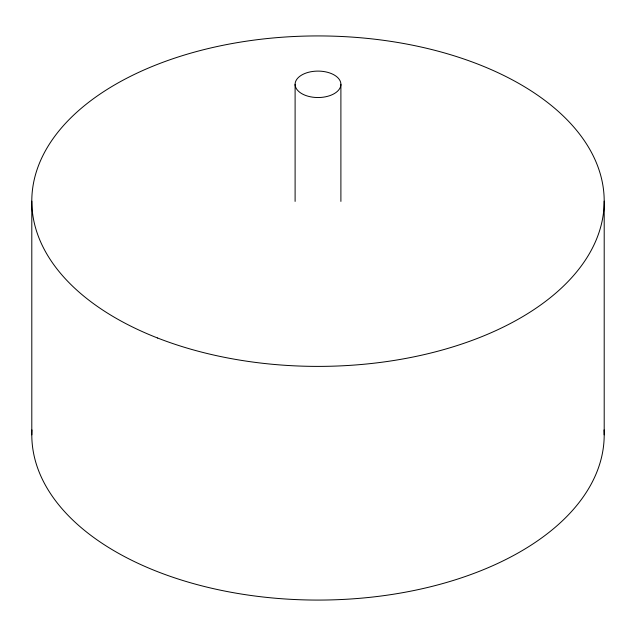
<?xml version="1.0" encoding="UTF-8"?>
<svg xmlns="http://www.w3.org/2000/svg" width="636" height="636" viewBox="0 0 636 636"><rect width="100%" height="100%" fill="white"/><g stroke="black" fill="none" stroke-linecap="round" stroke-linejoin="round"><path stroke-width="0.95" d="M604.2 201.159L604.2 434.841M340.896 84.318A22.896 13.221 0 0 1 306.552 95.766A22.896 13.221 0 0 1 306.552 72.87A22.896 13.221 0 0 1 340.896 84.318L340.896 201.405M295.104 84.318L295.104 201.405M31.8 201.159L31.8 434.841M604.073 429.928A286.2 165.233 0 0 1 318 600.074A286.2 165.233 0 0 1 31.927 429.928M157.585 338.002A286.2 165.233 0 0 0 603.469 212.949A286.2 165.233 0 0 0 192.947 52.534A286.2 165.233 0 0 0 157.585 338.002"/></g></svg>
